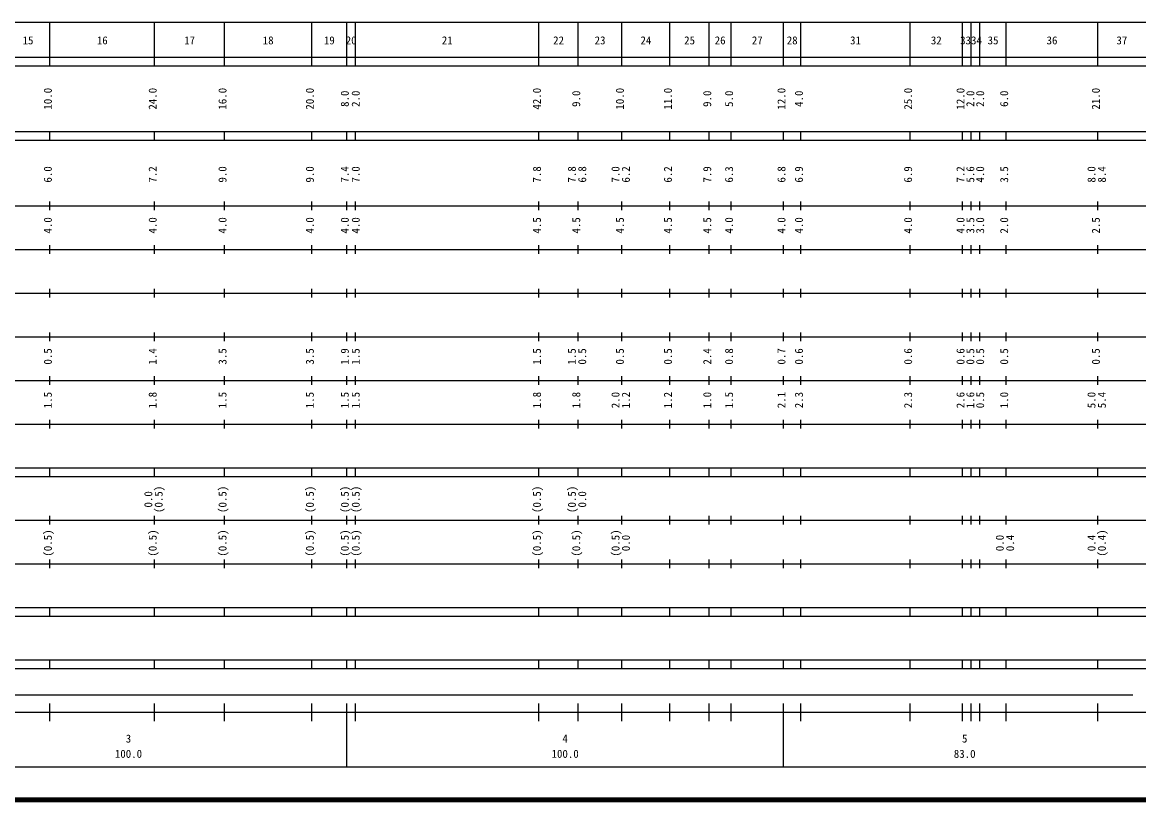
# Model space of a CAD drawing. Units: millimetres on the paper, enlarged 1000 times. Extents: x 40000 to 680000, y 20000 to 380000.
# Drawn here: x 293694 to 549345, y 20000 to 198000 of the extents above; entities that cross this region are included whole.
import ezdxf
from ezdxf.enums import TextEntityAlignment as Align

# ---------------------------------------------------------------- set-up
doc = ezdxf.new("R2010")
doc.units = ezdxf.units.MM
doc.header["$LTSCALE"] = 1000
doc.layers.add('M-TTL', color=2, linetype='Continuous', lineweight=140)
doc.layers.add('M-TTL-BAND', color=7, linetype='Continuous', lineweight=25)
doc.styles.add('ＭＳ ゴシック', font='')
doc.styles.get('ＭＳ ゴシック').set_extended_font_data('MS Gothic')

msp = doc.modelspace()

# ---------------------------------------------------------------- linework, layer by layer
at = {"layer": 'M-TTL'}
msp.add_line((40000, 20000), (680000, 20000), dxfattribs=at)
at = {"layer": 'M-TTL-BAND'}
for p, q in [((68000, 198000), (579000, 198000)), ((300000, 188000), (300000, 198000)), ((324000, 188000), (324000, 198000)), ((340000, 188000), (340000, 198000)), ((360000, 188000), (360000, 198000)), ((368000, 188000), (368000, 198000)), ((370000, 188000), (370000, 198000)), ((412000, 188000), (412000, 198000)), ((421000, 188000), (421000, 198000)), ((431000, 188000), (431000, 198000)), ((442000, 188000), (442000, 198000)), ((451000, 188000), (451000, 198000)), ((456000, 188000), (456000, 198000)), ((468000, 188000), (468000, 198000)), ((472000, 188000), (472000, 198000)), ((497000, 188000), (497000, 198000)), ((509000, 188000), (509000, 198000)), ((511000, 188000), (511000, 198000)), ((513000, 188000), (513000, 198000)), ((519000, 188000), (519000, 198000)), ((540000, 188000), (540000, 198000)), ((40000, 190000), (579000, 190000)), ((40000, 188000), (579000, 188000)), ((40000, 173000), (579000, 173000)), ((300000, 171000), (300000, 173000)), ((324000, 171000), (324000, 173000)), ((340000, 171000), (340000, 173000)), ((360000, 171000), (360000, 173000)), ((368000, 171000), (368000, 173000)), ((370000, 171000), (370000, 173000)), ((412000, 171000), (412000, 173000)), ((421000, 171000), (421000, 173000)), ((431000, 171000), (431000, 173000)), ((442000, 171000), (442000, 173000)), ((451000, 171000), (451000, 173000)), ((456000, 171000), (456000, 173000)), ((468000, 171000), (468000, 173000)), ((472000, 171000), (472000, 173000)), ((497000, 171000), (497000, 173000)), ((509000, 171000), (509000, 173000)), ((511000, 171000), (511000, 173000)), ((513000, 171000), (513000, 173000)), ((519000, 171000), (519000, 173000)), ((540000, 171000), (540000, 173000)), ((40000, 171000), (579000, 171000)), ((40000, 156000), (579000, 156000)), ((300000, 155000), (300000, 157000)), ((324000, 155000), (324000, 157000)), ((340000, 155000), (340000, 157000)), ((360000, 155000), (360000, 157000)), ((368000, 155000), (368000, 157000)), ((370000, 155000), (370000, 157000)), ((412000, 155000), (412000, 157000)), ((421000, 155000), (421000, 157000)), ((431000, 155000), (431000, 157000)), ((442000, 155000), (442000, 157000)), ((451000, 155000), (451000, 157000)), ((456000, 155000), (456000, 157000)), ((468000, 155000), (468000, 157000)), ((472000, 155000), (472000, 157000)), ((497000, 155000), (497000, 157000)), ((509000, 155000), (509000, 157000)), ((511000, 155000), (511000, 157000)), ((513000, 155000), (513000, 157000)), ((519000, 155000), (519000, 157000)), ((540000, 155000), (540000, 157000)), ((46000, 146000), (579000, 146000)), ((300000, 145000), (300000, 147000)), ((324000, 145000), (324000, 147000)), ((340000, 145000), (340000, 147000)), ((360000, 145000), (360000, 147000)), ((368000, 145000), (368000, 147000)), ((370000, 145000), (370000, 147000)), ((412000, 145000), (412000, 147000)), ((421000, 145000), (421000, 147000)), ((431000, 145000), (431000, 147000)), ((442000, 145000), (442000, 147000)), ((451000, 145000), (451000, 147000)), ((456000, 145000), (456000, 147000)), ((468000, 145000), (468000, 147000)), ((472000, 145000), (472000, 147000)), ((497000, 145000), (497000, 147000)), ((509000, 145000), (509000, 147000)), ((511000, 145000), (511000, 147000)), ((513000, 145000), (513000, 147000)), ((519000, 145000), (519000, 147000)), ((540000, 145000), (540000, 147000)), ((52000, 136000), (579000, 136000)), ((300000, 135000), (300000, 137000)), ((324000, 135000), (324000, 137000)), ((340000, 135000), (340000, 137000)), ((360000, 135000), (360000, 137000)), ((368000, 135000), (368000, 137000)), ((370000, 135000), (370000, 137000)), ((412000, 135000), (412000, 137000)), ((421000, 135000), (421000, 137000)), ((431000, 135000), (431000, 137000)), ((442000, 135000), (442000, 137000)), ((451000, 135000), (451000, 137000)), ((456000, 135000), (456000, 137000)), ((468000, 135000), (468000, 137000)), ((472000, 135000), (472000, 137000)), ((497000, 135000), (497000, 137000)), ((509000, 135000), (509000, 137000)), ((511000, 135000), (511000, 137000)), ((513000, 135000), (513000, 137000)), ((519000, 135000), (519000, 137000)), ((540000, 135000), (540000, 137000)), ((46000, 126000), (579000, 126000)), ((300000, 125000), (300000, 127000)), ((324000, 125000), (324000, 127000)), ((340000, 125000), (340000, 127000)), ((360000, 125000), (360000, 127000)), ((368000, 125000), (368000, 127000)), ((370000, 125000), (370000, 127000)), ((412000, 125000), (412000, 127000)), ((421000, 125000), (421000, 127000)), ((431000, 125000), (431000, 127000)), ((442000, 125000), (442000, 127000)), ((451000, 125000), (451000, 127000)), ((456000, 125000), (456000, 127000)), ((468000, 125000), (468000, 127000)), ((472000, 125000), (472000, 127000)), ((497000, 125000), (497000, 127000)), ((509000, 125000), (509000, 127000)), ((511000, 125000), (511000, 127000)), ((513000, 125000), (513000, 127000)), ((519000, 125000), (519000, 127000)), ((540000, 125000), (540000, 127000)), ((52000, 116000), (579000, 116000)), ((300000, 115000), (300000, 117000)), ((324000, 115000), (324000, 117000)), ((340000, 115000), (340000, 117000)), ((360000, 115000), (360000, 117000)), ((368000, 115000), (368000, 117000)), ((370000, 115000), (370000, 117000)), ((412000, 115000), (412000, 117000)), ((421000, 115000), (421000, 117000)), ((431000, 115000), (431000, 117000)), ((442000, 115000), (442000, 117000)), ((451000, 115000), (451000, 117000)), ((456000, 115000), (456000, 117000)), ((468000, 115000), (468000, 117000)), ((472000, 115000), (472000, 117000)), ((497000, 115000), (497000, 117000)), ((509000, 115000), (509000, 117000)), ((511000, 115000), (511000, 117000)), ((513000, 115000), (513000, 117000)), ((519000, 115000), (519000, 117000)), ((540000, 115000), (540000, 117000)), ((46000, 106000), (579000, 106000)), ((300000, 105000), (300000, 107000)), ((324000, 105000), (324000, 107000)), ((340000, 105000), (340000, 107000)), ((360000, 105000), (360000, 107000)), ((368000, 105000), (368000, 107000)), ((370000, 105000), (370000, 107000)), ((412000, 105000), (412000, 107000)), ((421000, 105000), (421000, 107000)), ((431000, 105000), (431000, 107000)), ((442000, 105000), (442000, 107000)), ((451000, 105000), (451000, 107000)), ((456000, 105000), (456000, 107000)), ((468000, 105000), (468000, 107000)), ((472000, 105000), (472000, 107000)), ((497000, 105000), (497000, 107000)), ((509000, 105000), (509000, 107000)), ((511000, 105000), (511000, 107000)), ((513000, 105000), (513000, 107000)), ((519000, 105000), (519000, 107000)), ((540000, 105000), (540000, 107000)), ((40000, 96000), (579000, 96000)), ((300000, 94000), (300000, 96000)), ((324000, 94000), (324000, 96000)), ((340000, 94000), (340000, 96000)), ((360000, 94000), (360000, 96000)), ((368000, 94000), (368000, 96000)), ((370000, 94000), (370000, 96000)), ((412000, 94000), (412000, 96000)), ((421000, 94000), (421000, 96000)), ((431000, 94000), (431000, 96000)), ((442000, 94000), (442000, 96000)), ((451000, 94000), (451000, 96000)), ((456000, 94000), (456000, 96000)), ((468000, 94000), (468000, 96000)), ((472000, 94000), (472000, 96000)), ((497000, 94000), (497000, 96000)), ((509000, 94000), (509000, 96000)), ((511000, 94000), (511000, 96000)), ((513000, 94000), (513000, 96000)), ((519000, 94000), (519000, 96000)), ((540000, 94000), (540000, 96000)), ((40000, 94000), (579000, 94000)), ((300000, 83000), (300000, 85000)), ((324000, 83000), (324000, 85000)), ((340000, 83000), (340000, 85000)), ((360000, 83000), (360000, 85000)), ((368000, 83000), (368000, 85000)), ((370000, 83000), (370000, 85000)), ((412000, 83000), (412000, 85000)), ((421000, 83000), (421000, 85000)), ((431000, 83000), (431000, 85000)), ((442000, 83000), (442000, 85000)), ((451000, 83000), (451000, 85000)), ((456000, 83000), (456000, 85000)), ((468000, 83000), (468000, 85000)), ((472000, 83000), (472000, 85000)), ((497000, 83000), (497000, 85000)), ((509000, 83000), (509000, 85000)), ((511000, 83000), (511000, 85000)), ((513000, 83000), (513000, 85000)), ((519000, 83000), (519000, 85000)), ((540000, 83000), (540000, 85000)), ((49000, 84000), (579000, 84000)), ((300000, 73000), (300000, 75000)), ((324000, 73000), (324000, 75000)), ((340000, 73000), (340000, 75000)), ((360000, 73000), (360000, 75000)), ((368000, 73000), (368000, 75000)), ((370000, 73000), (370000, 75000)), ((412000, 73000), (412000, 75000)), ((421000, 73000), (421000, 75000)), ((431000, 73000), (431000, 75000)), ((442000, 73000), (442000, 75000)), ((451000, 73000), (451000, 75000)), ((456000, 73000), (456000, 75000)), ((468000, 73000), (468000, 75000)), ((472000, 73000), (472000, 75000)), ((497000, 73000), (497000, 75000)), ((509000, 73000), (509000, 75000)), ((511000, 73000), (511000, 75000)), ((513000, 73000), (513000, 75000)), ((519000, 73000), (519000, 75000)), ((540000, 73000), (540000, 75000)), ((40000, 74000), (579000, 74000)), ((40000, 64000), (579000, 64000)), ((300000, 62000), (300000, 64000)), ((324000, 62000), (324000, 64000)), ((340000, 62000), (340000, 64000)), ((360000, 62000), (360000, 64000)), ((368000, 62000), (368000, 64000)), ((370000, 62000), (370000, 64000)), ((412000, 62000), (412000, 64000)), ((421000, 62000), (421000, 64000)), ((431000, 62000), (431000, 64000)), ((442000, 62000), (442000, 64000)), ((451000, 62000), (451000, 64000)), ((456000, 62000), (456000, 64000)), ((468000, 62000), (468000, 64000)), ((472000, 62000), (472000, 64000)), ((497000, 62000), (497000, 64000)), ((509000, 62000), (509000, 64000)), ((511000, 62000), (511000, 64000)), ((513000, 62000), (513000, 64000)), ((519000, 62000), (519000, 64000)), ((540000, 62000), (540000, 64000)), ((40000, 62000), (579000, 62000)), ((40000, 52000), (579000, 52000)), ((300000, 50000), (300000, 52000)), ((324000, 50000), (324000, 52000)), ((340000, 50000), (340000, 52000)), ((360000, 50000), (360000, 52000)), ((368000, 50000), (368000, 52000)), ((370000, 50000), (370000, 52000)), ((412000, 50000), (412000, 52000)), ((421000, 50000), (421000, 52000)), ((431000, 50000), (431000, 52000)), ((442000, 50000), (442000, 52000)), ((451000, 50000), (451000, 52000)), ((456000, 50000), (456000, 52000)), ((468000, 50000), (468000, 52000)), ((472000, 50000), (472000, 52000)), ((497000, 50000), (497000, 52000)), ((509000, 50000), (509000, 52000)), ((511000, 50000), (511000, 52000)), ((513000, 50000), (513000, 52000)), ((519000, 50000), (519000, 52000)), ((540000, 50000), (540000, 52000)), ((40000, 50000), (579000, 50000)), ((71000, 44000), (548000, 44000)), ((300000, 38000), (300000, 42000)), ((324000, 38000), (324000, 42000)), ((340000, 38000), (340000, 42000)), ((360000, 38000), (360000, 42000)), ((368000, 27500), (368000, 42000)), ((370000, 38000), (370000, 42000)), ((412000, 38000), (412000, 42000)), ((421000, 38000), (421000, 42000)), ((431000, 38000), (431000, 42000)), ((442000, 38000), (442000, 42000)), ((451000, 38000), (451000, 42000)), ((456000, 38000), (456000, 42000)), ((468000, 27500), (468000, 42000)), ((472000, 38000), (472000, 42000)), ((497000, 38000), (497000, 42000)), ((509000, 38000), (509000, 42000)), ((511000, 38000), (511000, 42000)), ((513000, 38000), (513000, 42000)), ((519000, 38000), (519000, 42000)), ((540000, 38000), (540000, 42000)), ((40000, 40000), (579000, 40000)), ((68000, 27500), (579000, 27500))]:
    msp.add_line(p, q, dxfattribs=at)

# ---------------------------------------------------------------- texts
at = {"layer": 'M-TTL-BAND', "style": 'ＭＳ ゴシック'}
for s, p in [('15', (295000, 192405)), ('16', (312000, 192405)), ('17', (332000, 192405)), ('18', (350000, 192405)), ('19', (364000, 192405)), ('20', (369000, 192405)), ('21', (391000, 192405)), ('22', (416500, 192405)), ('23', (426000, 192405)), ('24', (436500, 192405)), ('25', (446500, 192405)), ('26', (453500, 192405)), ('27', (462000, 192405)), ('28', (470000, 192405)), ('31', (484500, 192405)), ('32', (503000, 192405)), ('33', (509700, 192405)), ('34', (512200, 192405)), ('35', (516000, 192405)), ('36', (529500, 192405)), ('37', (545500, 192405)), ('3', (318000, 32523)), ('4', (418000, 32523)), ('5', (509500, 32523)), ('100.0', (318000, 29033)), ('100.0', (418000, 29033)), ('83.0', (509500, 29033))]:
    msp.add_text(s, height=1833, dxfattribs=at).set_placement(p, align=Align.BOTTOM_CENTER)
for s, p in [('10.0', (301000, 180500)), ('24.0', (325000, 180500)), ('16.0', (341000, 180500)), ('20.0', (361000, 180500)), ('8.0', (369000, 180500)), ('2.0', (371500, 180500)), ('42.0', (413000, 180500)), ('9.0', (422000, 180500)), ('10.0', (432000, 180500)), ('11.0', (443000, 180500)), ('9.0', (452000, 180500)), ('5.0', (457000, 180500)), ('12.0', (469000, 180500)), ('4.0', (473000, 180500)), ('25.0', (498000, 180500)), ('12.0', (510000, 180500)), ('2.0', (512250, 180500)), ('2.0', (514500, 180500)), ('6.0', (520000, 180500)), ('21.0', (541000, 180500)), ('6.0', (301000, 163174)), ('7.2', (325000, 163174)), ('9.0', (341000, 163174)), ('9.0', (361000, 163174)), ('7.4', (369000, 163174)), ('7.0', (371500, 163174)), ('7.8', (413000, 163174)), ('7.8', (421000, 163174)), ('6.8', (423370, 163174)), ('7.0', (431000, 163174)), ('6.2', (433370, 163174)), ('6.2', (443000, 163174)), ('7.9', (452000, 163174)), ('6.3', (457000, 163174)), ('6.8', (469000, 163174)), ('6.9', (473000, 163174)), ('6.9', (498000, 163174)), ('7.2', (510000, 163174)), ('5.6', (512250, 163174)), ('4.0', (514500, 163174)), ('3.5', (520000, 163174)), ('8.0', (540000, 163174)), ('8.4', (542370, 163174)), ('4.0', (301000, 151500)), ('4.0', (325000, 151500)), ('4.0', (341000, 151500)), ('4.0', (361000, 151500)), ('4.0', (369000, 151500)), ('4.0', (371500, 151500)), ('4.5', (413000, 151500)), ('4.5', (422000, 151500)), ('4.5', (432000, 151500)), ('4.5', (443000, 151500)), ('4.5', (452000, 151500)), ('4.0', (457000, 151500)), ('4.0', (469000, 151500)), ('4.0', (473000, 151500)), ('4.0', (498000, 151500)), ('4.0', (510000, 151500)), ('3.5', (512250, 151500)), ('3.0', (514500, 151500)), ('2.0', (520000, 151500)), ('2.5', (541000, 151500)), ('0.5', (301000, 121500)), ('1.4', (325000, 121500)), ('3.5', (341000, 121500)), ('3.5', (361000, 121500)), ('1.9', (369000, 121500)), ('1.5', (371500, 121500)), ('1.5', (413000, 121500)), ('1.5', (421000, 121500)), ('0.5', (423370, 121500)), ('0.5', (432000, 121500)), ('0.5', (443000, 121500)), ('2.4', (452000, 121500)), ('0.8', (457000, 121500)), ('0.7', (469000, 121500)), ('0.6', (473000, 121500)), ('0.6', (498000, 121500)), ('0.6', (510000, 121500)), ('0.5', (512250, 121500)), ('0.5', (514500, 121500)), ('0.5', (520000, 121500)), ('0.5', (541000, 121500)), ('1.5', (301000, 111500)), ('1.8', (325000, 111500)), ('1.5', (341000, 111500)), ('1.5', (361000, 111500)), ('1.5', (369000, 111500)), ('1.5', (371500, 111500)), ('1.8', (413000, 111500)), ('1.8', (422000, 111500)), ('2.0', (431000, 111500)), ('1.2', (433370, 111500)), ('1.2', (443000, 111500)), ('1.0', (452000, 111500)), ('1.5', (457000, 111500)), ('2.1', (469000, 111500)), ('2.3', (473000, 111500)), ('2.3', (498000, 111500)), ('2.6', (510000, 111500)), ('1.6', (512250, 111500)), ('0.5', (514500, 111500)), ('1.0', (520000, 111500)), ('5.0', (540000, 111500)), ('5.4', (542370, 111500)), ('0.0', (324000, 88764)), ('(0.5)', (326370, 88764)), ('(0.5)', (341000, 88764)), ('(0.5)', (361000, 88764)), ('(0.5)', (369000, 88764)), ('(0.5)', (371500, 88764)), ('(0.5)', (413000, 88764)), ('(0.5)', (421000, 88764)), ('0.0', (423370, 88764)), ('(0.5)', (301000, 78764)), ('(0.5)', (325000, 78764)), ('(0.5)', (341000, 78764)), ('(0.5)', (361000, 78764)), ('(0.5)', (369000, 78764)), ('(0.5)', (371500, 78764)), ('(0.5)', (413000, 78764)), ('(0.5)', (422000, 78764)), ('(0.5)', (431000, 78764)), ('0.0', (433370, 78764)), ('0.0', (519000, 78764)), ('0.4', (521370, 78764)), ('0.4', (540000, 78764)), ('(0.4)', (542370, 78764))]:
    msp.add_text(s, height=1833, rotation=90, dxfattribs=at).set_placement(p, align=Align.BOTTOM_CENTER)

doc.saveas('drawing.dxf')
